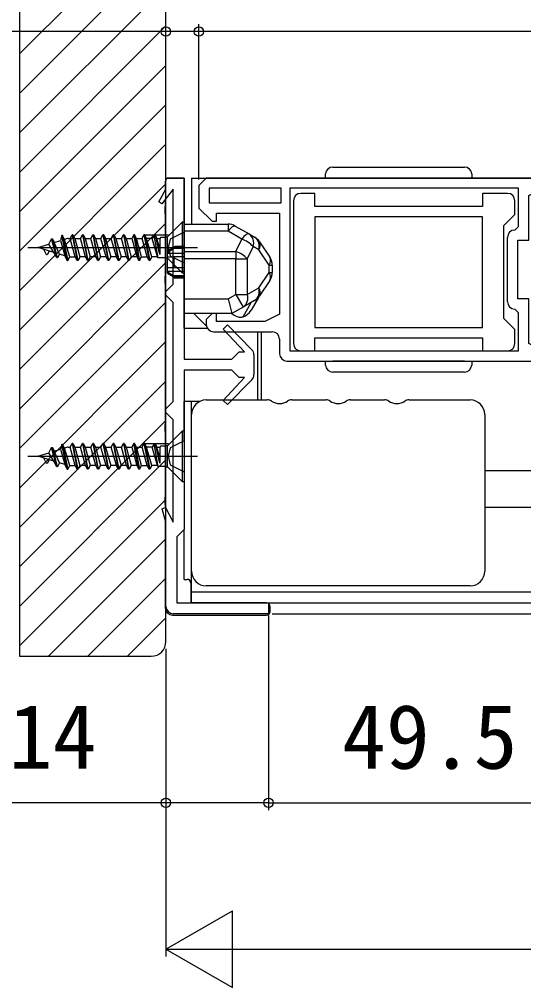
# Model space of a CAD drawing. Units: millimetres, scale not verified. Extents: x -525 to 525, y -780 to 776.
# Drawn here: x -230 to -161.2, y -609.6 to -477.4 of the extents above; entities that cross this region are included whole.
import ezdxf
from ezdxf.enums import TextEntityAlignment as Align

# ---------------------------------------------------------------- set-up
doc = ezdxf.new("R2010")
doc.units = ezdxf.units.MM
doc.header["$LTSCALE"] = 4
for name, color, linetype in [('0-2_YKK_11', 7, 'Continuous'), ('0-4_YKK_12', 2, 'Continuous'), ('0-5_YKK_13', 4, 'Continuous'), ('0-7_YKK_D', 6, 'Continuous'), ('0-9_YSS_K', 3, 'Continuous'), ('0-A_YSS_KE', 3, 'Continuous')]:
    doc.layers.add(name, color=color, linetype=linetype)
doc.styles.add('ＭＳ ゴシック', font='')
doc.styles.get('ＭＳ ゴシック').set_extended_font_data('MS Gothic')

msp = doc.modelspace()

# ---------------------------------------------------------------- linework, layer by layer
at = {"layer": '0-2_YKK_11'}
for p, q in [((-192.599, -502.2), (-192.599, -521.7)), ((-163.399, -516), (-163.399, -507.2)), ((-203.499, -520.1), (-195.499, -520.1)), ((-194.499, -521.1), (-194.499, -523.1)), ((-197.999, -523.259), (-197.999, -525.941)), ((-193.499, -524.1), (-147.199, -524.1))]:
    msp.add_line(p, q, dxfattribs=at)
for points in [[(-209.999, -557.6), (-209.999, -546.1), (-210.497, -544.29), (-210.04, -544.11), (-208.999, -546.1), (-208.999, -532.1), (-209.499, -531.6), (-209.999, -531.1), (-209.999, -530.6), (-209.499, -530.1), (-208.999, -529.6), (-208.999, -516.1), (-209.499, -515.6), (-209.999, -515.1), (-209.999, -514.6), (-209.499, -514.1), (-208.999, -513.6), (-208.999, -500.6), (-210.563, -502.617), (-210.976, -502.344), (-209.999, -500.6), (-209.999, -499.1), (-207.499, -499.1)], [(-207.499, -499.1), (-207.499, -523.85), (-200.999, -523.85), (-200.499, -523.35), (-199.999, -522.85), (-199.281, -522.85), (-202.196, -519.718), (-201.618, -519.165), (-198.286, -522.558)], [(-147.199, -499.1), (-204.499, -499.1), (-205.499, -500.1), (-205.499, -503.2), (-203.699, -505), (-203.099, -505), (-203.099, -503.9), (-194.499, -503.9), (-194.499, -517.7), (-196.499, -518.7), (-203.099, -518.7), (-203.099, -517.6), (-203.699, -517.6), (-204.499, -518.4), (-204.499, -519.1)], [(-161.899, -500.5), (-193.099, -500.5), (-193.099, -522.7), (-161.899, -522.7), (-161.899, -517.5), (-162.399, -517)], [(-162.399, -506.2), (-161.899, -505.7), (-161.899, -500.5)], [(-149.499, -521.1), (-149.899, -521.1), (-149.899, -522.2), (-152.499, -522.2), (-152.499, -520.1), (-152.999, -520.1), (-152.999, -521.7), (-153.499, -522.7), (-158.499, -522.7), (-160.499, -521.7), (-160.499, -515.6), (-161.999, -515.6), (-161.999, -507.6), (-160.499, -507.6), (-160.499, -501.5), (-158.499, -500.5), (-153.499, -500.5), (-152.999, -501.5), (-152.999, -503.1), (-152.499, -503.1), (-152.499, -501), (-149.899, -501), (-149.899, -502.1), (-149.499, -502.1)], [(-166.799, -503), (-189.699, -503), (-189.699, -501.2), (-191.599, -501.2)], [(-163.399, -501.2), (-166.799, -501.2), (-166.799, -503)], [(-162.399, -521.7), (-162.399, -519.8), (-163.899, -518.3), (-163.899, -505.6), (-162.399, -504.1), (-162.399, -502.2)], [(-191.599, -522.7), (-189.699, -522.7), (-189.699, -520.9), (-166.799, -520.9), (-166.799, -522.7), (-163.399, -522.7)], [(-198.286, -526.641), (-201.618, -530.034), (-202.196, -529.481), (-199.281, -526.35), (-199.999, -526.35), (-200.499, -525.85), (-200.999, -525.35), (-207.499, -525.35), (-207.499, -547.1), (-207.999, -547.6), (-208.499, -548.1), (-208.499, -557.1), (-195.999, -557.1), (-195.999, -558.6), (-208.999, -558.6)]]:
    msp.add_lwpolyline(points, dxfattribs=at)
for points in [[(-194.299, -500.5), (-204.099, -500.5), (-204.099, -502.5), (-194.299, -502.5)], [(-166.799, -504.4), (-189.699, -504.4), (-189.699, -519.5), (-166.799, -519.5)]]:
    msp.add_lwpolyline(points, close=True, dxfattribs=at)
for centre, start, end in [((-191.599, -502.2), 90.00001, 179.99999), ((-163.399, -502.2), 0.00001, 89.99999), ((-162.399, -507.2), 90.00001, 179.99999), ((-162.399, -516), 180.00001, 269.99999), ((-203.499, -519.1), 180.00001, 269.99999), ((-195.499, -521.1), 0.00001, 89.99999), ((-191.599, -521.7), 180.00001, 269.99999), ((-163.399, -521.7), 270.00001, 359.99999), ((-198.999, -523.259), 359.99997, 44.48424), ((-193.499, -523.1), 180.00001, 269.99999), ((-198.999, -525.941), 315.51576, 0.00003), ((-208.999, -557.6), 180.00001, 269.99999)]:
    msp.add_arc(centre, 1, start, end, dxfattribs=at)
at = {"layer": '0-4_YKK_12'}
for p, q in [((-206.499, -499.1), (-94.954, -499.1)), ((-206.499, -499.1), (-206.499, -505.4)), ((-204.475, -519.323), (-206.199, -517.6)), ((-196.999, -520.1), (-196.999, -529.4)), ((-206.499, -557.1), (-206.499, -529.6)), ((-94.954, -539.1), (-166.499, -539.1)), ((-94.954, -544.1), (-166.499, -544.1)), ((-206.499, -555.6), (-94.954, -555.6)), ((-206.499, -557.1), (-94.954, -557.1))]:
    msp.add_line(p, q, dxfattribs=at)
at = {"layer": '0-5_YKK_13'}
for p, q in [((-187.222, -497.6), (-169.277, -497.6)), ((-210.098, -499.6), (-210.098, -500.778)), ((-207.498, -499.1), (-209.598, -499.1)), ((-207.498, -519.6), (-207.498, -499.1)), ((-188.249, -499.1), (-188.22, -498.547)), ((-187.251, -499.1), (-188.249, -499.1)), ((-187.251, -499.1), (-169.248, -499.1)), ((-210.098, -502.019), (-210.098, -503)), ((-210.098, -504), (-210.098, -503)), ((-210.098, -504), (-210.098, -512.5)), ((-207.749, -505.1), (-209.615, -506.965)), ((-207.498, -505.401), (-201.529, -505.401)), ((-207.498, -506.378), (-207.498, -505.401)), ((-201.529, -505.401), (-201.529, -506.378)), ((-224.899, -510.016), (-225.599, -507.397)), ((-224.799, -510.016), (-225.499, -507.397)), ((-223.499, -510.35), (-224.199, -506.969)), ((-224.099, -506.969), (-223.399, -510.35)), ((-223.134, -509.84), (-223.834, -507.479)), ((-223.324, -507.36), (-223.065, -507.36)), ((-222.699, -506.85), (-222.799, -506.85)), ((-222.434, -507.36), (-221.665, -507.36)), ((-221.299, -506.85), (-221.399, -506.85)), ((-221.034, -507.36), (-220.265, -507.36)), ((-219.899, -506.85), (-219.999, -506.85)), ((-219.634, -507.36), (-218.865, -507.36)), ((-218.499, -506.85), (-218.599, -506.85)), ((-218.234, -507.36), (-217.465, -507.36)), ((-217.099, -506.85), (-217.199, -506.85)), ((-216.834, -507.36), (-216.065, -507.36)), ((-215.699, -506.85), (-215.799, -506.85)), ((-215.434, -507.36), (-214.665, -507.36)), ((-214.299, -506.85), (-214.399, -506.85)), ((-214.034, -507.36), (-213.265, -507.36)), ((-212.899, -506.85), (-212.999, -506.85)), ((-212.793, -506.85), (-209.664, -506.85)), ((-211.934, -509.84), (-212.634, -507.36)), ((-211.165, -509.84), (-211.865, -507.36)), ((-211.081, -510), (-211.618, -506.886)), ((-210.849, -508.722), (-211.234, -507.36)), ((-209.849, -507.2), (-209.849, -510)), ((-201.529, -506.378), (-207.498, -506.378)), ((-199.658, -507.447), (-201.529, -506.378)), ((-228.846, -508.6), (-205.711, -508.6)), ((-225.284, -509.277), (-225.984, -508.136)), ((-224.534, -509.506), (-225.234, -507.907)), ((-208.932, -508.601), (-209.798, -509.101)), ((-208.932, -508.747), (-209.798, -509.302)), ((-208.932, -508.601), (-208.932, -508.747)), ((-207.498, -508.747), (-208.932, -508.747)), ((-207.498, -508.451), (-208.782, -508.451)), ((-208.782, -508.451), (-208.782, -508.664)), ((-208.782, -508.664), (-207.498, -508.664)), ((-198.097, -508.47), (-198.897, -510.151)), ((-197.338, -508.903), (-198.097, -508.47)), ((-195.936, -511.006), (-197.338, -508.903)), ((-197.236, -507.794), (-195.834, -509.897)), ((-209.798, -509.302), (-209.798, -509.101)), ((-209.798, -509.351), (-209.798, -509.302)), ((-209.798, -509.851), (-209.798, -509.351)), ((-209.798, -509.351), (-207.498, -509.351)), ((-209.615, -510.234), (-207.749, -512.1)), ((-208.932, -509.851), (-208.932, -511.351)), ((-207.498, -509.851), (-208.932, -509.851)), ((-207.498, -510.151), (-207.498, -515.601)), ((-200.459, -510.151), (-207.498, -510.151)), ((-200.459, -509.128), (-200.459, -510.151)), ((-208.932, -511.351), (-209.798, -511.351)), ((-209.798, -511.851), (-209.798, -511.351)), ((-207.498, -511.351), (-208.932, -511.351)), ((-195.936, -511.995), (-195.936, -511.006)), ((-195.936, -511.006), (-195.498, -511.006)), ((-195.498, -511.006), (-195.498, -511.995)), ((-210.098, -513.5), (-210.098, -512.5)), ((-209.798, -511.9), (-209.798, -511.851)), ((-207.498, -511.851), (-209.798, -511.851)), ((-209.798, -511.9), (-208.932, -512.455)), ((-209.798, -512.101), (-209.798, -511.9)), ((-209.798, -512.101), (-208.932, -512.601)), ((-207.498, -512.455), (-208.932, -512.455)), ((-208.932, -512.455), (-208.932, -512.601)), ((-208.782, -512.537), (-207.498, -512.537)), ((-208.782, -512.537), (-208.782, -512.751)), ((-208.782, -512.751), (-207.498, -512.751)), ((-197.338, -514.098), (-195.936, -511.995)), ((-195.936, -511.995), (-195.498, -511.995)), ((-210.098, -513.5), (-210.098, -532.7)), ((-198.897, -514.989), (-197.338, -514.098)), ((-195.834, -513.105), (-197.236, -515.208)), ((-207.498, -515.601), (-201.529, -515.601)), ((-201.529, -515.601), (-200.459, -514.989)), ((-200.459, -514.989), (-198.897, -514.989)), ((-200.459, -514.989), (-199.467, -516.726)), ((-197.382, -515.401), (-198.39, -517.147)), ((-199.467, -516.726), (-200.998, -517.601)), ((-199.484, -518.042), (-198.359, -516.093)), ((-197.908, -515.835), (-199.467, -516.726)), ((-199.996, -518.101), (-199.696, -518.101)), ((-207.498, -519.6), (-204.365, -519.6)), ((-197.498, -520.1), (-197.498, -522.807)), ((-197.498, -522.807), (-197.498, -526.392)), ((-169.247, -524.1), (-187.251, -524.1)), ((-169.247, -524.1), (-168.249, -524.1)), ((-168.249, -524.1), (-168.284, -524.661)), ((-169.282, -525.6), (-187.217, -525.6)), ((-197.498, -526.392), (-197.498, -529.4)), ((-207.498, -534.998), (-207.498, -529.6)), ((-205.371, -529.6), (-207.498, -529.6)), ((-204.499, -529.4), (-196.17, -529.4)), ((-192.828, -529.4), (-188.17, -529.4)), ((-184.828, -529.4), (-180.17, -529.4)), ((-176.828, -529.4), (-168.499, -529.4)), ((-206.499, -535.377), (-206.499, -531.4)), ((-166.499, -531.4), (-166.499, -535.377)), ((-210.098, -533.7), (-210.098, -532.7)), ((-210.098, -533.7), (-210.098, -542.7)), ((-207.749, -533.6), (-209.615, -535.465)), ((-222.699, -535.35), (-222.799, -535.35)), ((-221.299, -535.35), (-221.399, -535.35)), ((-219.899, -535.35), (-219.999, -535.35)), ((-218.499, -535.35), (-218.599, -535.35)), ((-217.099, -535.35), (-217.199, -535.35)), ((-215.699, -535.35), (-215.799, -535.35)), ((-214.299, -535.35), (-214.399, -535.35)), ((-212.899, -535.35), (-212.999, -535.35)), ((-212.793, -535.35), (-209.664, -535.35)), ((-211.081, -538.5), (-211.618, -535.386)), ((-206.499, -548.822), (-206.499, -535.377)), ((-166.499, -535.377), (-166.499, -548.822)), ((-225.284, -537.777), (-225.984, -536.636)), ((-224.899, -538.516), (-225.599, -535.897)), ((-224.799, -538.516), (-225.499, -535.897)), ((-224.534, -538.006), (-225.234, -536.407)), ((-223.499, -538.85), (-224.199, -535.469)), ((-224.099, -535.469), (-223.399, -538.85)), ((-223.134, -538.34), (-223.834, -535.979)), ((-223.324, -535.86), (-223.065, -535.86)), ((-222.434, -535.86), (-221.665, -535.86)), ((-221.034, -535.86), (-220.265, -535.86)), ((-219.634, -535.86), (-218.865, -535.86)), ((-218.234, -535.86), (-217.465, -535.86)), ((-216.834, -535.86), (-216.065, -535.86)), ((-215.434, -535.86), (-214.665, -535.86)), ((-214.034, -535.86), (-213.265, -535.86)), ((-211.934, -538.34), (-212.634, -535.86)), ((-211.165, -538.34), (-211.865, -535.86)), ((-210.849, -537.222), (-211.234, -535.86)), ((-209.849, -535.7), (-209.849, -538.5)), ((-228.846, -537.1), (-205.711, -537.1)), ((-209.615, -538.734), (-207.749, -540.6)), ((-210.098, -543.7), (-210.098, -542.7)), ((-210.098, -543.7), (-210.098, -544.05)), ((-210.098, -545.736), (-210.098, -557.801)), ((-207.498, -553.9), (-207.498, -547.198)), ((-206.499, -552.8), (-206.499, -548.822)), ((-166.499, -548.822), (-166.499, -552.8)), ((-207.498, -553.9), (-207.098, -553.9)), ((-206.598, -554.4), (-206.598, -556.9)), ((-168.499, -554.8), (-204.499, -554.8)), ((-206.598, -556.9), (-206.598, -557.1)), ((-196.299, -557.1), (-206.598, -557.1)), ((-195.798, -558.301), (-195.798, -557.6)), ((-209.1, -558.8), (-196.297, -558.8))]:
    msp.add_line(p, q, dxfattribs=at)
for points in [[(-168.278, -498.547), (-168.249, -499.1), (-169.248, -499.1)], [(-200.537, -505.664), (-200.614, -505.642), (-200.709, -505.654), (-200.82, -505.699), (-200.945, -505.777), (-201.081, -505.886), (-201.225, -506.025), (-201.376, -506.19), (-201.529, -506.378)], [(-200.537, -505.664), (-198.666, -506.733), (-197.908, -507.166)], [(-223.795, -509.732), (-224.534, -509.506), (-224.799, -510.016), (-224.899, -510.016), (-225.284, -509.277), (-227.499, -508.6), (-225.984, -508.136), (-225.599, -507.397), (-225.499, -507.397), (-225.234, -507.907), (-224.383, -507.647), (-223.765, -509.84), (-223.499, -510.35), (-223.399, -510.35), (-223.134, -509.84), (-222.365, -509.84)], [(-223.558, -507.395), (-223.834, -507.479), (-224.099, -506.969), (-224.199, -506.969), (-224.383, -507.647)], [(-220.965, -509.84), (-221.734, -509.84), (-221.999, -510.35), (-222.099, -510.35), (-222.365, -509.84), (-223.065, -507.36), (-222.799, -506.85), (-222.099, -510.35)], [(-221.999, -510.35), (-222.699, -506.85), (-222.434, -507.36), (-221.734, -509.84)], [(-219.565, -509.84), (-220.334, -509.84), (-220.599, -510.35), (-220.699, -510.35), (-220.965, -509.84), (-221.665, -507.36), (-221.399, -506.85), (-220.699, -510.35)], [(-220.599, -510.35), (-221.299, -506.85), (-221.034, -507.36), (-220.334, -509.84)], [(-218.165, -509.84), (-218.934, -509.84), (-219.199, -510.35), (-219.299, -510.35), (-219.565, -509.84), (-220.265, -507.36), (-219.999, -506.85), (-219.299, -510.35)], [(-219.199, -510.35), (-219.899, -506.85), (-219.634, -507.36), (-218.934, -509.84)], [(-216.765, -509.84), (-217.534, -509.84), (-217.799, -510.35), (-217.899, -510.35), (-218.165, -509.84), (-218.865, -507.36), (-218.599, -506.85), (-217.899, -510.35)], [(-217.799, -510.35), (-218.499, -506.85), (-218.234, -507.36), (-217.534, -509.84)], [(-215.365, -509.84), (-216.134, -509.84), (-216.399, -510.35), (-216.499, -510.35), (-216.765, -509.84), (-217.465, -507.36), (-217.199, -506.85), (-216.499, -510.35)], [(-216.399, -510.35), (-217.099, -506.85), (-216.834, -507.36), (-216.134, -509.84)], [(-213.965, -509.84), (-214.734, -509.84), (-214.999, -510.35), (-215.099, -510.35), (-215.365, -509.84), (-216.065, -507.36), (-215.799, -506.85), (-215.099, -510.35)], [(-214.999, -510.35), (-215.699, -506.85), (-215.434, -507.36), (-214.734, -509.84)], [(-213.334, -509.84), (-214.034, -507.36), (-214.299, -506.85), (-213.599, -510.35), (-213.699, -510.35), (-214.399, -506.85), (-214.665, -507.36), (-213.965, -509.84), (-213.699, -510.35)], [(-210.181, -510), (-211.081, -510), (-211.165, -509.84), (-211.934, -509.84), (-212.199, -510.35), (-212.299, -510.35), (-212.565, -509.84), (-213.265, -507.36), (-212.999, -506.85), (-212.299, -510.35)], [(-211.445, -506.954), (-211.618, -506.886), (-211.865, -507.36), (-212.634, -507.36), (-212.899, -506.85), (-212.199, -510.35)], [(-210.181, -507.2), (-210.757, -507.2), (-210.849, -507.36), (-210.849, -509.54), (-211.445, -506.954), (-211.234, -507.36), (-210.849, -507.36)], [(-207.499, -506.5), (-209.415, -507.455), (-209.7, -508.6), (-209.415, -509.745), (-207.499, -510.7)], [(-207.498, -510.151), (-207.498, -509.128), (-207.498, -506.378)], [(-207.498, -509.128), (-200.459, -509.128), (-199.658, -507.447)], [(-198.666, -506.733), (-198.744, -506.711), (-198.839, -506.723), (-198.95, -506.768), (-199.074, -506.846), (-199.21, -506.955), (-199.355, -507.094), (-199.505, -507.258), (-199.658, -507.447)], [(-225.934, -509.078), (-226.199, -509.588), (-226.299, -509.588), (-226.684, -508.849)], [(-208.782, -508.664), (-208.809, -508.663), (-208.834, -508.66), (-208.866, -508.652), (-208.9, -508.638), (-208.93, -508.61), (-208.932, -508.601)], [(-213.599, -510.35), (-213.334, -509.84), (-212.565, -509.84)], [(-209.798, -511.351), (-209.798, -509.851), (-208.932, -509.851)], [(-200.459, -514.989), (-200.459, -510.151), (-198.897, -510.151), (-198.897, -514.989)], [(-208.932, -512.601), (-208.92, -512.578), (-208.904, -512.566), (-208.861, -512.548), (-208.836, -512.542), (-208.803, -512.538), (-208.782, -512.537)], [(-201.529, -515.601), (-200.998, -517.601), (-207.498, -517.601), (-207.498, -515.601)], [(-188.215, -524.661), (-188.249, -524.1), (-187.251, -524.1)], [(-220.965, -538.34), (-221.734, -538.34), (-221.999, -538.85), (-222.099, -538.85), (-222.365, -538.34), (-223.065, -535.86), (-222.799, -535.35), (-222.099, -538.85)], [(-221.999, -538.85), (-222.699, -535.35), (-222.434, -535.86), (-221.734, -538.34)], [(-219.565, -538.34), (-220.334, -538.34), (-220.599, -538.85), (-220.699, -538.85), (-220.965, -538.34), (-221.665, -535.86), (-221.399, -535.35), (-220.699, -538.85)], [(-220.599, -538.85), (-221.299, -535.35), (-221.034, -535.86), (-220.334, -538.34)], [(-218.165, -538.34), (-218.934, -538.34), (-219.199, -538.85), (-219.299, -538.85), (-219.565, -538.34), (-220.265, -535.86), (-219.999, -535.35), (-219.299, -538.85)], [(-219.199, -538.85), (-219.899, -535.35), (-219.634, -535.86), (-218.934, -538.34)], [(-216.765, -538.34), (-217.534, -538.34), (-217.799, -538.85), (-217.899, -538.85), (-218.165, -538.34), (-218.865, -535.86), (-218.599, -535.35), (-217.899, -538.85)], [(-217.799, -538.85), (-218.499, -535.35), (-218.234, -535.86), (-217.534, -538.34)], [(-215.365, -538.34), (-216.134, -538.34), (-216.399, -538.85), (-216.499, -538.85), (-216.765, -538.34), (-217.465, -535.86), (-217.199, -535.35), (-216.499, -538.85)], [(-216.399, -538.85), (-217.099, -535.35), (-216.834, -535.86), (-216.134, -538.34)], [(-213.965, -538.34), (-214.734, -538.34), (-214.999, -538.85), (-215.099, -538.85), (-215.365, -538.34), (-216.065, -535.86), (-215.799, -535.35), (-215.099, -538.85)], [(-214.999, -538.85), (-215.699, -535.35), (-215.434, -535.86), (-214.734, -538.34)], [(-213.334, -538.34), (-214.034, -535.86), (-214.299, -535.35), (-213.599, -538.85), (-213.699, -538.85), (-214.399, -535.35), (-214.665, -535.86), (-213.965, -538.34), (-213.699, -538.85)], [(-210.181, -538.5), (-211.081, -538.5), (-211.165, -538.34), (-211.934, -538.34), (-212.199, -538.85), (-212.299, -538.85), (-212.565, -538.34), (-213.265, -535.86), (-212.999, -535.35), (-212.299, -538.85)], [(-211.445, -535.454), (-211.618, -535.386), (-211.865, -535.86), (-212.634, -535.86), (-212.899, -535.35), (-212.199, -538.85)], [(-210.181, -535.7), (-210.757, -535.7), (-210.849, -535.86), (-210.849, -538.04), (-211.445, -535.454), (-211.234, -535.86), (-210.849, -535.86)], [(-207.499, -535), (-209.415, -535.955), (-209.7, -537.1), (-209.415, -538.245), (-207.499, -539.2)], [(-223.795, -538.232), (-224.534, -538.006), (-224.799, -538.516), (-224.899, -538.516), (-225.284, -537.777), (-227.499, -537.1), (-225.984, -536.636), (-225.599, -535.897), (-225.499, -535.897), (-225.234, -536.407), (-224.383, -536.147), (-223.765, -538.34), (-223.499, -538.85), (-223.399, -538.85), (-223.134, -538.34), (-222.365, -538.34)], [(-223.558, -535.895), (-223.834, -535.979), (-224.099, -535.469), (-224.199, -535.469), (-224.383, -536.147)], [(-225.934, -537.578), (-226.199, -538.088), (-226.299, -538.088), (-226.684, -537.349)], [(-213.599, -538.85), (-213.334, -538.34), (-212.565, -538.34)]]:
    msp.add_lwpolyline(points, dxfattribs=at)
for points in [[(-207.749, -505.1), (-207.499, -505.1), (-207.499, -512.1), (-207.749, -512.1)], [(-207.749, -533.6), (-207.499, -533.6), (-207.499, -540.6), (-207.749, -540.6)]]:
    msp.add_lwpolyline(points, close=True, dxfattribs=at)
for centre, radius, start, end in [((-187.222, -498.6), 1, 90, 177), ((-169.277, -498.6), 1, 3, 90), ((-209.598, -499.6), 0.5, 90, 180), ((-201.529, -507.401), 2, 60.25512, 90), ((-223.324, -508.16), 0.8, 89.99998, 106.99998), ((-210.181, -506.4), 0.8, 270, 314.99999), ((-200.804, -510.9), 3.638, 41.90744, 71.64145), ((-199.566, -507.99), 1.546, 341.91504, 54.39753), ((-198.9, -508.903), 2, 33.69007, 60.25512), ((-198.807, -508.423), 1.546, 341.91504, 54.39753), ((-208.782, -508.601), 0.15, 90, 180), ((-198.184, -508.266), 1.059, 322.99219, 26.46445), ((-210.181, -510.8), 0.8, 44.99999, 89.99998), ((-201.605, -512.581), 3.638, 41.90744, 71.64145), ((-196.782, -510.369), 1.059, 322.99219, 26.46445), ((-197.498, -511.006), 2, 0, 33.69007), ((-208.782, -512.601), 0.15, 180, 270), ((-196.782, -512.633), 1.059, 333.53555, 37.00781), ((-197.498, -511.995), 2, 326.30993, 0), ((-198.807, -514.578), 1.546, 305.60247, 18.08496), ((-198.184, -514.736), 1.059, 333.53555, 37.00781), ((-200.366, -515.469), 1.546, 305.60247, 18.08496), ((-198.9, -514.098), 2, 299.74488, 326.30993), ((-199.637, -516.133), 2, 227.16611, 259.63751), ((-200.122, -516.147), 2, 282.28715, 288.59038), ((-200.122, -516.147), 2, 288.59038, 330), ((-187.217, -524.6), 1, 183.5, 270), ((-169.282, -524.6), 1, 270, 356.5), ((-204.499, -531.4), 2, 90, 180), ((-196.157, -530.4), 1, 56.44269, 90), ((-194.499, -527.9), 2, 236.44269, 303.55731), ((-192.841, -530.4), 1, 90, 123.55731), ((-188.157, -530.4), 1, 56.44269, 90), ((-186.499, -527.9), 2, 236.44269, 303.55731), ((-184.841, -530.4), 1, 90, 123.55731), ((-180.157, -530.4), 1, 56.44269, 90), ((-178.499, -527.9), 2, 236.44269, 303.55731), ((-176.841, -530.4), 1, 90, 123.55731), ((-168.499, -531.4), 2, 0, 90), ((-223.324, -536.66), 0.8, 89.99998, 106.99998), ((-210.181, -534.9), 0.8, 270, 314.99999), ((-210.181, -539.3), 0.8, 44.99999, 89.99998), ((-207.098, -554.4), 0.5, 0, 90), ((-204.499, -552.8), 2, 180, 270), ((-168.499, -552.8), 2, 270, 0)]:
    msp.add_arc(centre, radius, start, end, dxfattribs=at)
for centre, major_axis, ratio, start_param, end_param in [((-209.096, -557.798), (-0.71, -0.71), 0.99628, 5.4996506, 7.06672), ((-196.299, -557.6), (0.501, 0), 0.998135, 6.2831853, 7.8539816), ((-196.299, -558.299), (-0.355, 0.355), 0.99628, 2.358058, 3.9251274)]:
    msp.add_ellipse(centre, major_axis=major_axis, ratio=ratio, start_param=start_param, end_param=end_param, dxfattribs=at)
at = {"layer": '0-7_YKK_D'}
for p, q in [((-205.499, -499.307), (-205.499, -478.1)), ((-205.499, -499.307), (-205.499, -478.1)), ((-146.499, -479.1), (-205.499, -479.1)), ((-195.999, -558.85), (-195.999, -585.4)), ((-195.999, -558.95), (-195.999, -585.4)), ((-195.499, -558.6), (44.996, -558.6)), ((-195.499, -558.6), (64.996, -558.6)), ((-209.999, -563.4), (-209.999, -605.4)), ((-209.999, -563.4), (-209.999, -585.4)), ((-195.999, -584.4), (-146.499, -584.4)), ((-209.999, -604.4), (-200.906, -599.15)), ((-200.906, -609.65), (-200.906, -599.15)), ((-209.999, -604.4), (-200.906, -609.65)), ((-209.999, -604.4), (-191.813, -604.4)), ((-199.499, -604.4), (199.499, -604.4))]:
    msp.add_line(p, q, dxfattribs=at)
for points in [[(-205.499, -479.1), (-209.999, -479.1), (-236.049, -479.1)], [(-195.999, -584.4), (-209.999, -584.4), (-231.617, -584.4)]]:
    msp.add_lwpolyline(points, dxfattribs=at)
for centre in [(-209.999, -479.1), (-205.499, -479.1), (-205.499, -479.1), (-209.999, -584.4), (-195.999, -584.4), (-195.999, -584.4)]:
    msp.add_circle(centre, 0.637, dxfattribs=at)
at = {"layer": '0-9_YSS_K'}
for p, q in [((-229.999, -482.162), (-209.999, -462.162)), ((-229.999, -487.55), (-209.999, -467.55)), ((-229.999, -492.938), (-209.999, -472.938)), ((-229.999, -498.326), (-209.999, -478.326)), ((-229.999, -503.714), (-209.999, -483.714)), ((-229.999, -509.102), (-209.999, -489.102)), ((-229.999, -514.491), (-209.999, -494.491)), ((-229.999, -519.879), (-209.999, -499.879)), ((-229.999, -525.267), (-209.999, -505.267)), ((-229.999, -530.655), (-209.999, -510.655)), ((-229.999, -536.043), (-209.999, -516.043)), ((-229.999, -541.431), (-209.999, -521.431)), ((-229.999, -546.82), (-209.999, -526.82)), ((-229.999, -552.208), (-209.999, -532.208)), ((-229.999, -557.596), (-209.999, -537.596)), ((-229.999, -562.984), (-209.999, -542.984)), ((-226.027, -564.4), (-209.999, -548.372)), ((-220.639, -564.4), (-209.999, -553.76)), ((-215.251, -564.4), (-209.999, -559.148))]:
    msp.add_line(p, q, dxfattribs=at)
at = {"layer": '0-A_YSS_KE'}
for points in [[(-229.999, -447.4), (-229.999, -564.4), (-211.999, -564.4)], [(-209.999, -562.4), (-209.999, -461.4), (-212.999, -461.4), (-212.999, -449.4), (-214.999, -447.4), (-229.999, -447.4)]]:
    msp.add_lwpolyline(points, dxfattribs=at)
msp.add_arc((-211.999, -562.4), 2, 270.00001, 359.99999, dxfattribs=at)

# ---------------------------------------------------------------- texts
at = {"layer": '0-7_YKK_D', "style": 'ＭＳ ゴシック'}
for s, p in [('49.5', (-185.977, -582.4)), ('14', (-231.458, -582.4))]:
    msp.add_text(s, height=8.798, dxfattribs=at).set_placement(p, align=Align.BOTTOM_LEFT)

doc.saveas('drawing.dxf')
